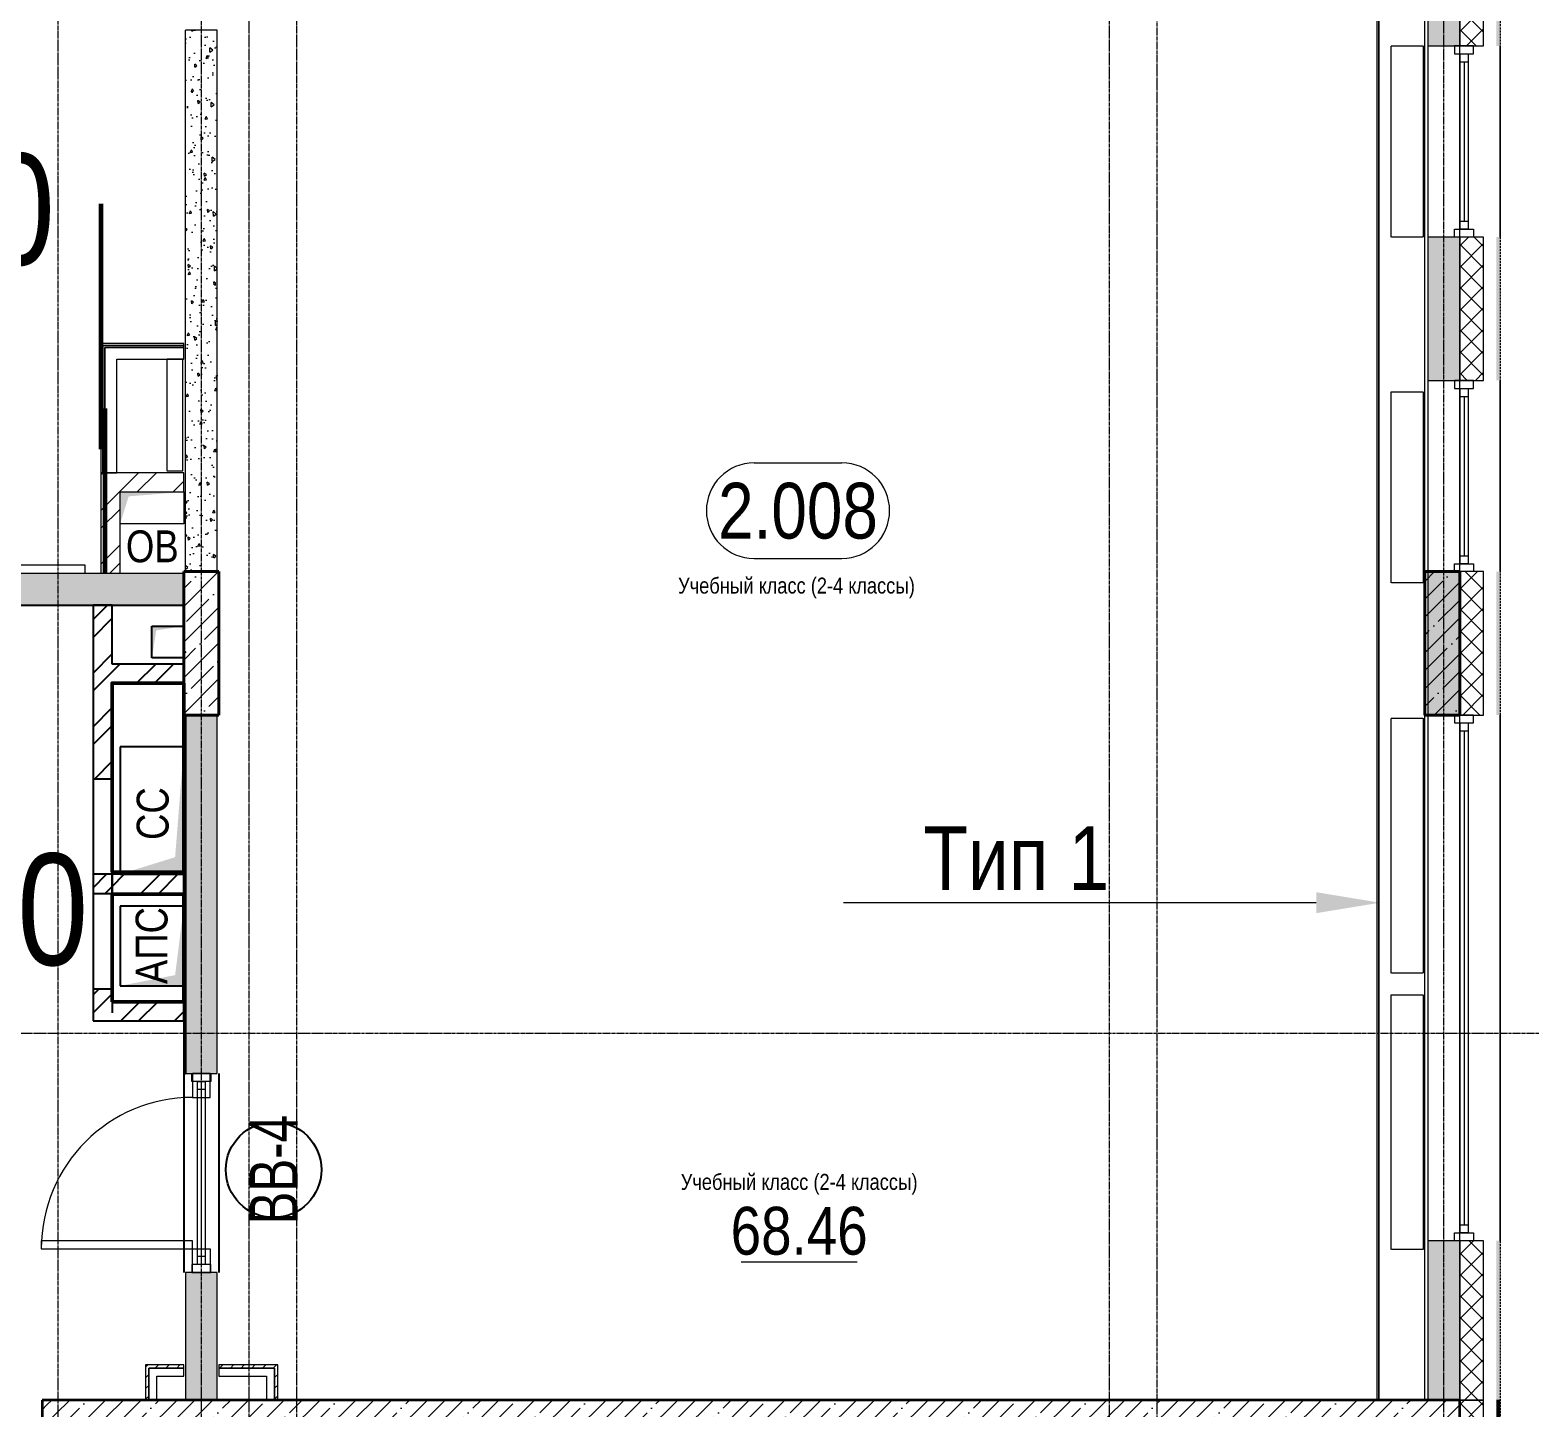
# Model space of a CAD drawing. Header units: millimetres. Extents: x -231292 to 573618, y -153144 to 564035.
# Drawn here: x 20108 to 29525, y 46880 to 55530 of the extents above; entities that cross this region are included whole.
import ezdxf
from ezdxf import colors
from ezdxf.entities.mleader import LeaderData, LeaderLine
from ezdxf.enums import TextEntityAlignment as Align
from ezdxf.math import Vec2, Vec3

# ---------------------------------------------------------------- set-up
doc = ezdxf.new("R2010")
doc.units = ezdxf.units.MM
for name, pattern in [('CENTER2', [28.575, 19.05, -3.175, 3.175, -3.175]), ('DASHED', [19.05, 12.7, -6.35]), ('HIDDEN2', [4.7625, 3.175, -1.5875])]:
    doc.linetypes.add(name, pattern=pattern)
doc.layers.get('0').update_dxf_attribs({"color": 250})
doc.layers.get('Defpoints').update_dxf_attribs({"color": 250})
for name, color, linetype, lineweight in [('11.10.2) люки', 30, 'Continuous', 60), ('11.10.3) Хаммер', 94, 'Continuous', 60), ('A-AREA', 250, 'Continuous', 15), ('A-Wall_Материал_Газоблок_Контур', 250, 'Continuous', 0), ('АР_Area', 250, 'Continuous', 5), ('АР_Витраж', 250, 'Continuous', 13), ('АР_Витраж марка', 250, 'Continuous', 9), ('АР_Двери_витраж', 250, 'Continuous', 9), ('АР_Колонны', 250, 'Continuous', 35), ('АР_Окна', 250, 'Continuous', 5), ('АР_Отверстия', 250, 'Continuous', 9), ('АР_Отопительные приборы', 250, 'HIDDEN2', 0), ('АР_площадь пом', 250, 'Continuous', 5), ('АР_Стены ГКЛ', 250, 'Continuous', 15), ('АР_Стены ЖБ', 250, 'Continuous', 35), ('АР_Стены кирпич', 250, 'Continuous', 20), ('АР_Стены ПЕНОблок', 250, 'Continuous', 20), ('АР_Тонкая', 250, 'Continuous', 5), ('АР_Утеплитель', 250, 'Continuous', 0), ('АР_Штриховка', 250, 'Continuous', 0), ('Зашивка радиаторов тип 1 (фанера и МДФ)', 250, 'Continuous', 0), ('Зашивки ГКЛ на всю высоту', 250, 'Continuous', 0), ('КМ_Фахверки', 250, 'Continuous', 80), ('ОВ_Отопление', 250, 'Continuous', 0), ('Размеры зашивки ГКЛ', 250, 'Continuous', 0), ('РД_Оси_100', 250, 'Continuous', 0), ('РД_проем_инж перемыч_фахверк', 250, 'Continuous', 18)]:
    doc.layers.add(name, color=color, linetype=linetype, lineweight=lineweight)
for name, color, linetype, lineweight, plot in [('АР_Делит', 250, 'Continuous', 0, False), ('РД_Проем', 250, 'Continuous', 0, False), ('РД_проем_инж перемыч_подсчет', 250, 'Continuous', 30, False), ('я', 250, 'Continuous', 50, False)]:
    doc.layers.add(name, color=color, linetype=linetype, lineweight=lineweight, plot=plot)
doc.layers.add('РД_Витраж_вн', color=250, linetype='Continuous')
doc.styles.add('Arial_09', font='ARIALN.TTF', dxfattribs={"width": 0.9})
doc.styles.add('style1', font='ARIALN.TTF')
pattern_1 = [(45, (8883.4, 13229.69), (-112.2532, 112.2532), []), (45, (8995.66, 13229.69), (-112.2532, 112.2532), [198.4375, -39.6875, 0, -39.6875])]
pattern_2 = [(45, (-195364.77, -109483.56), (-168.3798, 168.3798), []), (45, (-195252.52, -109483.56), (-168.3798, 168.3798), [])]

# ---------------------------------------------------------------- blocks, each defined once
blk = doc.blocks.new('СОШ_2200_АР_ОСИ_М100_28.05.24')
at = {"layer": 'АР_Делит', "color": 5, "linetype": 'DASHED'}
blk.add_lwpolyline([(114955, 135155), (114955, -355), (93595.036, -355), (93595.036, 13855), (94145, 13855), (94145, 68320), (66055, 68320), (66055, 13857.73), (83455, 13857.73), (83455, -355), (45245, -355), (45245, 13145), (44695, 13145), (44695, 26755), (45245, 26755), (45245, 68320), (20455, 68320), (20455, 26755), (27955, 26755), (27955, 13145), (-355, 13145), (-355, 100855)], dxfattribs=at)
at = {"layer": 'РД_Оси_100', "linetype": 'CENTER2'}
for p, q in [((20100, -6155), (20100, 139938.679)), ((29555, 36000), (-5954.958, 36000))]:
    blk.add_line(p, q, dxfattribs=at)
for points in [[(11400, 139938.679), (11400, -6155)], [(12000.12, -6155), (12300, -5755), (12300, 139538.679), (12000, 139938.679)], [(12600, -6155), (12600, 139938.679)], [(13200, -6155), (12900, -5755), (12900, 139538.679), (13220.167, 139939.357)], [(17850, 139938.679), (18000, 139538.679), (18000, -6194.092)], [(18300, -6196.31), (18300, 139538.679), (18450, 139938.679)]]:
    blk.add_lwpolyline(points, dxfattribs=at)
blk = doc.blocks.new('otv')
at = {"linetype": 'Continuous'}
blk.add_lwpolyline([(0, -1), (0, 0), (1, 0), (1, -1)], close=True, dxfattribs=at)
blk.add_solid([(0, -1), (0, 0), (0.135, -0.137), (1, 0)], dxfattribs=at)
blk = doc.blocks.new('MOK-МаркаПом_овал_ареал')
for p, q in [((-2.75, 3), (2.75, 3)), ((-2.75, -3), (2.75, -3))]:
    blk.add_line(p, q)
for centre, radius, start, end in [((-2.75, 0), 3, 90, 270), ((2.75, 0), 3, 270, 90), ((-3.75, 0), 3.5, 0, 0.00095)]:
    blk.add_arc(centre, radius, start, end)
at = {"color": 0, "style": 'style1'}
blk.add_attdef('АР-ПОМЕЩЕНИЕ:НОМЕР', text='', height=3.5, dxfattribs=at).set_placement((0, 0), align=Align.MIDDLE)
at = {"layer": 'Defpoints', "color": 2, "style": 'style1'}
blk.add_attdef('АР-ПОМЕЩЕНИЕ:НАИМЕНОВАНИЕ', text='', height=1, dxfattribs=at).set_placement((-0.094, -4.814), align=Align.MIDDLE)
blk = doc.blocks.new('MOK-МаркаПомещения1')
at = {"layer": 'A-AREA', "color": 0}
blk.add_line((-3.651, -1.944), (3.649, -1.944), dxfattribs=at)
at = {"layer": 'A-AREA', "color": 0, "style": 'style1'}
blk.add_attdef('АР-ПОМЕЩЕНИЕ:ПЛОЩАДЬ', text='', height=3, dxfattribs=at).set_placement((0, 0), align=Align.MIDDLE)
at = {"layer": 'Defpoints', "style": 'style1', "flags": 8}
blk.add_attdef('АР-ПОМЕЩЕНИЕ:НАИМЕНОВАНИЕ', text='', height=1, dxfattribs=at).set_placement((0, 2.956), align=Align.MIDDLE)
blk = doc.blocks.new('МаркаВитража1')
at = {"layer": 'Defpoints'}
blk.add_circle((0, 0), 3, dxfattribs=at)
at = {"color": 0, "linetype": 'ByBlock', "lineweight": -2, "style": 'Arial_09', "width": 0.9}
blk.add_attdef('АР-ОКНО:НАИМЕНОВАНИЕ', text='', height=3, dxfattribs=at).set_placement((0, 0), align=Align.MIDDLE)

msp = doc.modelspace()

# ---------------------------------------------------------------- hatches: boundary and pattern name
at = {"layer": 'АР_Стены ГКЛ', "linetype": 'Continuous', "lineweight": 0}
h = msp.add_hatch(dxfattribs=at)
h.set_pattern_fill('ANSI31', color=256, scale=15, style=0)
h.set_pattern_definition([(45, (8883.403, 13229.686), (-33.67596, 33.67596), [])])
h.paths.add_polyline_path([(20833.403, 47149.686), (20853.403, 47129.686), (21073.403, 47129.686), (21073.403, 47149.686)], flags=0)
h = msp.add_hatch(dxfattribs=at)
h.set_pattern_fill('ANSI31', color=256, scale=15, style=0)
h.set_pattern_definition([(45, (8883.403, 13229.686), (-33.67596, 33.67596), [])])
h.paths.add_polyline_path([(20833.403, 46929.686), (20853.403, 46929.686), (20853.403, 47129.686), (20833.403, 47149.686)], flags=0)
h = msp.add_hatch(dxfattribs=at)
h.set_pattern_fill('ANSI31', color=256, scale=15, angle=-360, style=0)
h.set_pattern_definition([(45, (8883.403, 13229.686), (-33.67596, 33.67596), [])])
h.paths.add_polyline_path([(21293.403, 47149.686), (21293.403, 47129.686), (21643.403, 47129.686), (21663.403, 47149.686)], flags=0)
h = msp.add_hatch(dxfattribs=at)
h.set_pattern_fill('ANSI31', color=256, scale=15, angle=-360, style=0)
h.set_pattern_definition([(45, (8883.403, 13229.686), (-33.67596, 33.67596), [])])
h.paths.add_polyline_path([(21663.403, 47149.686), (21643.403, 47129.686), (21643.403, 46929.686), (21663.403, 46929.686)], flags=0)
at = {"layer": 'АР_Штриховка', "linetype": 'Continuous', "lineweight": 0}
h = msp.add_hatch(dxfattribs=at)
h.set_pattern_fill('AR-CONC', color=256, angle=-360, style=0)
h.set_pattern_definition([(50, (8883.4, 13229.69), (182.18467, -15.9391), [19.05, -209.55]), (355, (8883.4, 13229.69), (-35.2434, 191.05685), [15.24, -167.6406]), (100.45144, (8898.58, 13228.36), (146.94125, 175.11775), [16.19, -178.09024]), (46.1842, (8883.4, 13280.49), (271.07904, -42.0423), [28.575, -314.325]), (96.63556, (8906, 13276.98), (237.4041, 247.4261), [24.285, -267.1356]), (351.18415, (8883.4, 13280.5), (237.4041, 247.4261), [22.86, -251.4597]), (21, (8908.8, 13267.79), (151.6144, -102.2652), [19.05, -209.55]), (326, (8908.8, 13267.79), (61.80203, 184.18797), [15.24, -167.64]), (71.45144, (8921.44, 13259.26), (213.4164, 81.92277), [16.19, -178.08994]), (37.5, (8883.4, 13229.686), (3.088603, 84.55504), [0, -165.608, 0, -170.18, 0, -168.275]), (7.5, (8883.4, 13229.69), (66.81966, 100.18057), [0, -97.028, 0, -161.798, 0, -64.135]), (327.5, (8826.76, 13229.686), (135.590595, -5.728744), [0, -63.5, 0, -198.12, 0, -262.89]), (317.5, (8801.36, 13229.69), (148.12918, 25.4265), [0, -82.55, 0, -131.572, 0, -186.69])])
h.paths.add_polyline_path([(29083.403, 81804.69), (28883.403, 82004.69), (28883.403, 80329.686), (29083.403, 80329.686)], flags=0)
h.paths.add_polyline_path([(29083.403, 79129.686), (28883.403, 79129.686), (28883.403, 78229.686), (29083.403, 78229.686)], flags=0)
h.paths.add_polyline_path([(29083.403, 74929.686), (28883.403, 74929.686), (28883.403, 64729.686), (29083.403, 64729.686)], flags=0)
h.paths.add_polyline_path([(29083.403, 63529.686), (28883.403, 63529.686), (28883.403, 62629.686), (29083.403, 62629.686)], flags=0)
h.paths.add_polyline_path([(29083.403, 61429.686), (28883.403, 61429.686), (28883.403, 60529.686), (29083.403, 60529.686)], flags=0)
h.paths.add_polyline_path([(29083.403, 57229.686), (28883.403, 57229.686), (28883.403, 55429.686), (29083.403, 55429.686)], flags=0)
h.paths.add_polyline_path([(29083.403, 54229.686), (28883.403, 54229.686), (28883.403, 53329.686), (29083.403, 53329.686)], flags=0)
h.paths.add_polyline_path([(29083.403, 52129.686), (28883.403, 52129.686), (28883.403, 51229.686), (29083.403, 51229.686)], flags=0)
h.paths.add_polyline_path([(29083.403, 47929.686), (28883.403, 47929.686), (28883.403, 46929.686), (29083.403, 46929.686)], flags=0)
h = msp.add_hatch(dxfattribs=at)
h.set_pattern_fill('ANSI37', color=256, scale=30, angle=-360, style=0)
h.set_pattern_definition([(45, (8883.4, 13229.69), (-67.35192, 67.35192), []), (135, (8883.4, 13229.69), (-67.35192, -67.35192), [])])
h.paths.add_polyline_path([(29233.403, 81654.69), (29083.403, 81804.69), (29083.403, 80329.686), (29233.403, 80329.686)], flags=0)
h.paths.add_polyline_path([(29233.403, 79129.686), (29083.403, 79129.686), (29083.403, 78229.686), (29233.403, 78229.686)], flags=0)
h.paths.add_polyline_path([(29233.403, 74929.686), (29083.403, 74929.686), (29083.403, 64729.686), (29233.403, 64729.686)], flags=0)
h.paths.add_polyline_path([(29233.403, 63529.686), (29083.403, 63529.686), (29083.403, 62629.686), (29233.403, 62629.686)], flags=0)
h.paths.add_polyline_path([(29233.403, 61429.686), (29083.403, 61429.686), (29083.403, 60529.686), (29233.403, 60529.686)], flags=0)
h.paths.add_polyline_path([(29233.403, 57229.686), (29083.403, 57229.686), (29083.403, 55429.686), (29233.403, 55429.686)], flags=0)
h.paths.add_polyline_path([(29233.403, 54229.686), (29083.403, 54229.686), (29083.403, 53329.686), (29233.403, 53329.686)], flags=0)
h.paths.add_polyline_path([(29233.403, 52129.686), (29083.403, 52129.686), (29083.403, 51229.686), (29233.403, 51229.686)], flags=0)
h.paths.add_polyline_path([(29233.403, 47929.686), (29083.403, 47929.686), (29083.403, 46929.686), (29233.403, 46929.686)], flags=0)
h = msp.add_hatch(dxfattribs=at)
h.set_pattern_fill('_U', color=256, angle=-360, style=0, pattern_type=0)
h.set_pattern_definition([(360, (8883.4027, 13229.6861), (2e-16, 1), [])])
h.paths.add_polyline_path([(29338.403, 81549.69), (29313.403, 81574.69), (29313.403, 80329.686), (29338.403, 80329.686)], flags=0)
h.paths.add_polyline_path([(29338.403, 79129.686), (29313.403, 79129.686), (29313.403, 78229.686), (29338.403, 78229.686)], flags=0)
h.paths.add_polyline_path([(29338.403, 74929.686), (29313.403, 74929.686), (29313.403, 64729.686), (29338.403, 64729.686)], flags=0)
h.paths.add_polyline_path([(29338.403, 63529.686), (29313.403, 63529.686), (29313.403, 62629.686), (29338.403, 62629.686)], flags=0)
h.paths.add_polyline_path([(29338.403, 61429.686), (29313.403, 61429.686), (29313.403, 60529.686), (29338.403, 60529.686)], flags=0)
h.paths.add_polyline_path([(29338.403, 57229.686), (29313.403, 57229.686), (29313.403, 55429.686), (29338.403, 55429.686)], flags=0)
h.paths.add_polyline_path([(29338.403, 54229.686), (29313.403, 54229.686), (29313.403, 53329.686), (29338.403, 53329.686)], flags=0)
h.paths.add_polyline_path([(29338.403, 52129.686), (29313.403, 52129.686), (29313.403, 51229.686), (29338.403, 51229.686)], flags=0)
h.paths.add_polyline_path([(29338.403, 47929.686), (29313.403, 47929.686), (29313.403, 46929.686), (29338.403, 46929.686)], flags=0)
h = msp.add_hatch(dxfattribs=at)
h.set_pattern_fill('AR-CONC', color=256, angle=-315, style=0)
h.set_pattern_definition([(95, (8883.4, 13229.69), (140.09465, 117.5534), [19.05, -209.55]), (40, (8883.4, 13229.69), (-160.01845, 110.1767), [15.24, -167.6406]), (145.45144, (8895.08, 13239.48), (-19.9238, 227.7301), [16.19, -178.09024]), (91.1842, (8847.48, 13265.6), (221.4102, 161.9534), [28.575, -314.325]), (141.63556, (8865.93, 13279.1), (-7.0866, 342.8268), [24.285, -267.1356]), (36.18415, (8847.48, 13265.6), (-7.0866, 342.8268), [22.86, -251.4597]), (66, (8874.42, 13274.59), (179.52, 34.89515), [19.05, -209.55]), (11, (8874.42, 13274.59), (-86.5399, 173.9412), [15.24, -167.64]), (116.45145, (8889.38, 13277.5), (92.98005, 208.83634), [16.19, -178.0899]), (82.5, (8883.4, 13229.686), (-57.60547, 61.97341), [0, -165.608, 0, -170.18, 0, -168.275]), (52.5, (8883.4, 13229.69), (-23.58973, 118.087), [0, -97.028, 0, -161.798, 0, -64.135]), (12.5, (8843.35, 13189.634), (99.92786, 91.8262), [0, -63.5, 0, -198.12, 0, -262.89]), (2.5, (8825.39, 13171.67), (86.7639, 122.7224), [0, -82.55, 0, -131.572, 0, -186.69])])
h.paths.add_polyline_path([(21283.403, 55529.686), (21083.403, 55529.686), (21083.403, 52629.686), (21283.403, 52629.686)], flags=0)
h.paths.add_polyline_path([(21283.403, 52629.686), (21083.403, 52629.686), (21083.403, 52129.686), (21283.403, 52129.686)], flags=0)
h = msp.add_hatch(dxfattribs=at)
h.set_pattern_fill('ANSI32', color=256, scale=25, style=0)
h.set_pattern_definition([(45, (8883.4, 13229.69), (-168.3798, 168.3798), []), (45, (8995.66, 13229.69), (-168.3798, 168.3798), [])])
h.paths.add_polyline_path([(20673.403, 52629.686), (20553.403, 52749.686), (20553.403, 52119.686), (20673.403, 52119.686)], flags=0)
h = msp.add_hatch(dxfattribs=at)
h.set_pattern_fill('ANSI32', color=256, scale=25, style=0)
h.set_pattern_definition([(45, (8883.4, 13229.69), (-168.3798, 168.3798), []), (45, (8995.66, 13229.69), (-168.3798, 168.3798), [])])
h.paths.add_polyline_path([(20553.403, 52749.686), (20673.403, 52629.686), (21073.403, 52629.686), (21073.403, 52749.686)], flags=0)
h = msp.add_hatch(dxfattribs=at)
h.set_pattern_fill('AR-CONC', color=256, angle=45, style=0)
h.set_pattern_definition([(95, (8883.4, 13229.69), (140.09465, 117.5534), [19.05, -209.55]), (40, (8883.4, 13229.69), (-160.01845, 110.1767), [15.24, -167.6406]), (145.45144, (8895.08, 13239.48), (-19.9238, 227.7301), [16.19, -178.09024]), (91.1842, (8847.48, 13265.6), (221.4102, 161.9534), [28.575, -314.325]), (141.63556, (8865.93, 13279.1), (-7.0866, 342.8268), [24.285, -267.1356]), (36.18415, (8847.48, 13265.6), (-7.0866, 342.8268), [22.86, -251.4597]), (66, (8874.42, 13274.59), (179.52, 34.89515), [19.05, -209.55]), (11, (8874.42, 13274.59), (-86.5399, 173.9412), [15.24, -167.64]), (116.45145, (8889.38, 13277.5), (92.98005, 208.83634), [16.19, -178.0899]), (82.5, (8883.4, 13229.686), (-57.60547, 61.97341), [0, -165.608, 0, -170.18, 0, -168.275]), (52.5, (8883.4, 13229.69), (-23.58973, 118.087), [0, -97.028, 0, -161.798, 0, -64.135]), (12.5, (8843.35, 13189.634), (99.92786, 91.8262), [0, -63.5, 0, -198.12, 0, -262.89]), (2.5, (8825.39, 13171.67), (86.7639, 122.7224), [0, -82.55, 0, -131.572, 0, -186.69])])
h.paths.add_polyline_path([(21073.403, 51919.686), (21073.403, 52119.686), (20673.403, 52119.686), (20673.403, 51919.686)], flags=0)
h.paths.add_polyline_path([(20673.403, 51919.686), (20673.403, 52119.686), (19853.403, 52119.686), (19853.403, 51919.686)], flags=0)
h.paths.add_polyline_path([(17853.403, 51919.686), (17853.403, 52119.686), (17193.403, 52119.686), (17193.403, 51919.686)], flags=0)
h.paths.add_polyline_path([(17193.403, 51919.686), (17193.403, 52119.686), (16783.403, 52119.686), (16733.403, 52053.019), (16783.403, 51919.686)], flags=0)
at = {"layer": 'АР_Штриховка', "linetype": 'Continuous', "lineweight": 5}
h = msp.add_hatch(dxfattribs=at)
h.set_pattern_fill('ANSI35', color=256, scale=25, style=0)
h.set_pattern_definition(pattern_1)
h.paths.add_polyline_path([(21073.403, 51229.686), (21293.403, 51229.686), (21293.403, 52129.686), (21073.403, 52129.686)], flags=0)
h = msp.add_hatch(dxfattribs=at)
h.set_pattern_fill('ANSI35', color=256, scale=25, style=0)
h.set_pattern_definition(pattern_1)
h.paths.add_polyline_path([(28863.403, 51229.686), (29083.403, 51229.686), (29083.403, 52129.686), (28863.403, 52129.686)], flags=0)
at = {"layer": 'АР_Штриховка', "linetype": 'Continuous', "lineweight": 25, "true_color": 0x000000}
h = msp.add_hatch(dxfattribs=at)
h.set_pattern_fill('ANSI32', color=18, scale=25, style=0)
h.set_pattern_definition([(45, (-195364.77, -109483.56), (-168.3798, 168.3798), []), (45, (-195252.52, -109483.56), (-168.3798, 168.3798), [])])
h.paths.add_polyline_path([(20503.4, 49309.686), (20623.401, 49429.686), (20623.401, 49509.686), (20503.401, 49509.686)], flags=0)
h.paths.add_polyline_path([(20503.402, 50109.686), (20623.402, 50109.686), (20623.403, 50229.686), (20503.403, 50229.686)], flags=0)
h.paths.add_polyline_path([(20503.404, 50829.687), (20623.404, 50829.686), (20623.406, 51429.687), (20593.406, 51469.687), (20503.406, 51429.688)], flags=0)
h.paths.add_polyline_path([(20503.406, 51429.688), (20593.406, 51469.687), (20623.406, 51549.687), (20623.407, 51920.054), (20503.407, 51920.055)], flags=0)
h = msp.add_hatch(dxfattribs=at)
h.set_pattern_fill('ANSI32', color=18, scale=25, style=0)
h.set_pattern_definition([(45, (-195364.77, -109483.56), (-168.3798, 168.3798), []), (45, (-195252.52, -109483.56), (-168.3798, 168.3798), [])])
h.paths.add_polyline_path([(20623.406, 51549.687), (20593.406, 51469.687), (20623.406, 51429.687), (21073.403, 51429.687), (21073.403, 51549.687)], flags=0)
at = {"layer": 'АР_Штриховка', "linetype": 'Continuous', "lineweight": 0}
h = msp.add_hatch(dxfattribs=at)
h.set_pattern_fill('AR-CONC', color=256, angle=-315, style=0)
h.set_pattern_definition([(95, (8883.4, 13229.69), (140.09465, 117.5534), [19.05, -209.55]), (40, (8883.4, 13229.69), (-160.01845, 110.1767), [15.24, -167.6406]), (145.45144, (8895.08, 13239.48), (-19.9238, 227.7301), [16.19, -178.09024]), (91.1842, (8847.48, 13265.6), (221.4102, 161.9534), [28.575, -314.325]), (141.63556, (8865.93, 13279.1), (-7.0866, 342.8268), [24.285, -267.1356]), (36.18415, (8847.48, 13265.6), (-7.0866, 342.8268), [22.86, -251.4597]), (66, (8874.42, 13274.59), (179.52, 34.89515), [19.05, -209.55]), (11, (8874.42, 13274.59), (-86.5399, 173.9412), [15.24, -167.64]), (116.45145, (8889.38, 13277.5), (92.98005, 208.83634), [16.19, -178.0899]), (82.5, (8883.4, 13229.686), (-57.60547, 61.97341), [0, -165.608, 0, -170.18, 0, -168.275]), (52.5, (8883.4, 13229.69), (-23.58973, 118.087), [0, -97.028, 0, -161.798, 0, -64.135]), (12.5, (8843.35, 13189.634), (99.92786, 91.8262), [0, -63.5, 0, -198.12, 0, -262.89]), (2.5, (8825.39, 13171.67), (86.7639, 122.7224), [0, -82.55, 0, -131.572, 0, -186.69])])
h.paths.add_polyline_path([(21283.403, 51229.686), (21083.403, 51229.686), (21083.403, 48979.686), (21283.403, 48979.686)], flags=0)
h.paths.add_polyline_path([(21283.403, 47729.686), (21083.403, 47729.686), (21083.403, 46929.686), (21283.403, 46929.686)], flags=0)
at = {"layer": 'АР_Штриховка', "linetype": 'Continuous', "lineweight": 25, "true_color": 0x000000}
h = msp.add_hatch(dxfattribs=at)
h.set_pattern_fill('ANSI32', color=18, scale=25, style=0)
h.set_pattern_definition(pattern_2)
h.paths.add_polyline_path([(21073.403, 50109.686), (21073.403, 50229.686), (20623.403, 50229.686), (20623.403, 50109.686)], flags=0)
h = msp.add_hatch(dxfattribs=at)
h.set_pattern_fill('ANSI32', color=18, scale=25, style=0)
h.set_pattern_definition(pattern_2)
h.paths.add_polyline_path([(21073.403, 49309.686), (21073.403, 49429.686), (20623.401, 49429.686), (20503.4, 49309.686)], flags=0)
at = {"layer": 'АР_Штриховка', "linetype": 'Continuous', "lineweight": 5}
h = msp.add_hatch(dxfattribs=at)
h.set_pattern_fill('ANSI35', color=256, scale=25, style=0)
h.set_pattern_definition([(45, (8883.4, 13229.69), (-112.2532, 112.2532), []), (45, (8995.66, 13229.69), (-112.2532, 112.2532), [198.4375, -39.6875, 0, -39.6875])])
h.paths.add_polyline_path([(20183.403, 42529.686), (20383.403, 42729.686), (20383.403, 43029.686), (20183.403, 43029.686)], flags=0)
h.paths.add_polyline_path([(20183.403, 44829.686), (20383.403, 44829.686), (20383.403, 46729.686), (20183.403, 46929.686)], flags=0)
h = msp.add_hatch(dxfattribs=at)
h.set_pattern_fill('ANSI35', color=256, scale=25, angle=-360, style=0)
h.set_pattern_definition([(45, (8883.4, 13229.69), (-112.2532, 112.2532), []), (45, (8995.66, 13229.69), (-112.2532, 112.2532), [198.4375, -39.6875, 0, -39.6875])])
h.paths.add_polyline_path([(20183.403, 46929.686), (20383.403, 46729.686), (28883.403, 46729.686), (29083.403, 46929.686)], flags=0)
h = msp.add_hatch(dxfattribs=at)
h.set_pattern_fill('ANSI35', color=256, scale=25, style=0)
h.set_pattern_definition([(45, (8883.4, 13229.69), (-112.2532, 112.2532), []), (45, (8995.66, 13229.69), (-112.2532, 112.2532), [198.4375, -39.6875, 0, -39.6875])])
h.paths.add_polyline_path([(28883.403, 42729.686), (28933.403, 42596.353), (29083.403, 42529.686), (29083.403, 42829.686), (28883.403, 42829.686)], flags=0)
h.paths.add_polyline_path([(28883.403, 46629.686), (29083.403, 46629.686), (29083.403, 46929.686), (28883.403, 46729.686)], flags=0)
h.paths.add_polyline_path([(28883.403, 38629.686), (29083.403, 38629.686), (29083.403, 39529.686), (28933.403, 39596.353), (28883.403, 39529.686)], flags=0)
h.paths.add_polyline_path([(28883.403, 39729.686), (28933.403, 39596.353), (29083.403, 39529.686), (29083.403, 42529.686), (28933.403, 42596.353), (28883.403, 42529.686)], flags=0)
at = {"layer": 'АР_Штриховка', "linetype": 'Continuous', "lineweight": 0}
h = msp.add_hatch(dxfattribs=at)
h.set_pattern_fill('ANSI37', color=256, scale=30, angle=-360, style=0)
h.set_pattern_definition([(45, (8883.4, 13229.69), (-67.35192, 67.35192), []), (135, (8883.4, 13229.69), (-67.35192, -67.35192), [])])
h.paths.add_polyline_path([(29233.403, 46929.686), (29083.403, 46929.686), (29083.403, 46629.686), (29233.403, 46629.686)], flags=0)
h.paths.add_polyline_path([(29233.403, 42829.686), (29083.403, 42829.686), (29083.403, 39729.686), (29233.403, 39879.686)], flags=0)
h = msp.add_hatch(dxfattribs=at)
h.set_pattern_fill('_U', color=256, angle=-360, style=0, pattern_type=0)
h.set_pattern_definition([(7e-12, (8883.4027, 13229.6861), (-4e-17, 1), [])])
h.paths.add_polyline_path([(29338.403, 46929.686), (29313.403, 46929.686), (29313.403, 46629.686), (29338.403, 46629.686)], flags=0)
h.paths.add_polyline_path([(29338.403, 42829.686), (29313.403, 42829.686), (29313.403, 39959.686), (29338.403, 39984.686)], flags=0)

# ---------------------------------------------------------------- linework, layer by layer
at = {"color": 18, "linetype": 'Continuous', "lineweight": 25, "true_color": 0x000000}
for p, q in [((20873.403, 51587.98), (20873.403, 51787.98)), ((20873.403, 51787.98), (21073.403, 51787.98)), ((20873.403, 51587.98), (20873.403, 51787.98)), ((20873.403, 51787.98), (21073.403, 51787.98)), ((21073.403, 51787.98), (21073.403, 51587.98)), ((21073.403, 51787.98), (21073.403, 51587.98)), ((21073.403, 51587.98), (20873.403, 51587.98)), ((21073.403, 51587.98), (20873.403, 51587.98)), ((21073.403, 51029.686), (20673.403, 51029.686)), ((20673.403, 51029.686), (20673.403, 50229.686)), ((21073.403, 51029.686), (20673.403, 51029.686)), ((20673.403, 51029.686), (20673.403, 50229.686)), ((21073.403, 50229.686), (21073.403, 51029.686)), ((21073.403, 50229.686), (21073.403, 51029.686)), ((20673.403, 50229.686), (21073.403, 50229.686)), ((20673.403, 50229.686), (21073.403, 50229.686)), ((21073.403, 50029.686), (20673.403, 50029.686)), ((20673.403, 50029.686), (20673.403, 49529.686)), ((21073.403, 50029.686), (20673.403, 50029.686)), ((20673.403, 50029.686), (20673.403, 49529.686)), ((21073.403, 49529.686), (21073.403, 50029.686)), ((21073.403, 49529.686), (21073.403, 50029.686)), ((20673.403, 49529.686), (21073.403, 49529.686)), ((20673.403, 49529.686), (21073.403, 49529.686))]:
    msp.add_line(p, q, dxfattribs=at)
for points in [[(20873.403, 51587.98), (20873.403, 51787.98), (20900.332, 51760.664), (21073.403, 51787.98)], [(20873.403, 51587.98), (20873.403, 51787.98), (20900.332, 51760.664), (21073.403, 51787.98)], [(20673.403, 50229.686), (21073.403, 50229.686), (21018.772, 50337.405), (21073.403, 51029.686)], [(20673.403, 50229.686), (21073.403, 50229.686), (21018.772, 50337.405), (21073.403, 51029.686)], [(20673.403, 49529.686), (21073.403, 49529.686), (21018.772, 49597.01), (21073.403, 50029.686)], [(20673.403, 49529.686), (21073.403, 49529.686), (21018.772, 49597.01), (21073.403, 50029.686)]]:
    msp.add_solid(points, dxfattribs=at)
at = {"layer": '11.10.2) люки'}
msp.add_lwpolyline([(20553.403, 54437.577), (20553.403, 52897.875)], dxfattribs=at)
at = {"layer": '11.10.3) Хаммер'}
msp.add_lwpolyline([(20578.048, 53154.688), (20578.048, 52119.686)], dxfattribs=at)
at = {"layer": 'A-Wall_Материал_Газоблок_Контур', "linetype": 'Continuous', "lineweight": 0}
for p, q in [((28883.403, 55429.686), (28883.403, 54229.686)), ((29338.403, 54229.686), (29338.403, 55429.686)), ((28883.403, 53329.686), (28883.403, 52129.686)), ((29338.403, 52129.686), (29338.403, 53329.686)), ((28883.403, 51229.686), (28883.403, 47929.686)), ((29338.403, 47929.686), (29338.403, 51229.686))]:
    msp.add_line(p, q, dxfattribs=at)
at = {"layer": 'АР_Витраж', "linetype": 'Continuous', "lineweight": 5}
for p, q in [((21073.403, 47729.686), (21073.403, 48979.686)), ((21293.403, 47729.686), (21293.403, 48979.686))]:
    msp.add_line(p, q, dxfattribs=at)
at = {"layer": 'АР_Витраж', "linetype": 'Continuous', "lineweight": 13}
for p, q in [((21208.403, 48879.686), (21158.403, 48879.686)), ((21183.403, 47829.686), (21183.403, 48879.686)), ((21208.403, 47829.686), (21158.403, 47829.686))]:
    msp.add_line(p, q, dxfattribs=at)
for points in [[(21123.403, 48929.686), (21123.403, 48979.686), (21243.403, 48979.686), (21243.403, 48929.686)], [(21208.403, 47779.686), (21158.403, 47779.686), (21158.403, 48929.686), (21208.403, 48929.686)], [(21123.403, 47779.686), (21123.403, 47729.686), (21243.403, 47729.686), (21243.403, 47779.686)]]:
    msp.add_lwpolyline(points, close=True, dxfattribs=at)
at = {"layer": 'АР_Двери_витраж'}
msp.add_lwpolyline([(20453.403, 52119.686), (20453.403, 52169.686), (19703.403, 52169.686), (19703.403, 52119.686)], close=True, dxfattribs=at)
at = {"layer": 'АР_Двери_витраж', "linetype": 'Continuous', "lineweight": 9}
for points in [[(21238.403, 48829.686), (21238.403, 48979.686), (21128.403, 48979.686), (21128.403, 48829.686)], [(21128.403, 47879.686), (21128.403, 47929.686), (20178.403, 47929.686), (20178.403, 47879.686)], [(21238.403, 47879.686), (21238.403, 47729.686), (21128.403, 47729.686), (21128.403, 47879.686)]]:
    msp.add_lwpolyline(points, close=True, dxfattribs=at)
msp.add_arc((21128.403, 47879.686), 950, 90, 180, dxfattribs=at)
at = {"layer": 'АР_Колонны', "linetype": 'HIDDEN2', "lineweight": 25}
for p, q in [((21073.403, 52129.686), (21293.403, 52129.686)), ((21073.403, 51229.686), (21073.403, 52129.686)), ((21293.403, 52129.686), (21293.403, 51229.686)), ((28863.403, 52129.686), (29083.403, 52129.686)), ((28863.403, 51229.686), (28863.403, 52129.686)), ((29083.403, 52129.686), (29083.403, 51229.686)), ((21293.403, 51229.686), (21073.403, 51229.686)), ((29083.403, 51229.686), (28863.403, 51229.686))]:
    msp.add_line(p, q, dxfattribs=at)
at = {"layer": 'АР_Колонны', "linetype": 'Continuous', "lineweight": 35}
for p, q in [((21073.403, 52129.686), (21293.403, 52129.686)), ((21073.403, 51229.686), (21073.403, 52129.686)), ((21293.403, 51229.686), (21293.403, 52129.686)), ((28863.403, 52129.686), (29083.403, 52129.686)), ((28863.403, 51229.686), (28863.403, 52129.686)), ((29083.403, 51229.686), (29083.403, 52129.686)), ((21073.403, 51229.686), (21293.403, 51229.686)), ((28863.403, 51229.686), (29083.403, 51229.686))]:
    msp.add_line(p, q, dxfattribs=at)
at = {"layer": 'АР_Окна', "linetype": 'Continuous', "lineweight": 5}
for p, q in [((28883.403, 55429.686), (28883.403, 54229.686)), ((29338.403, 55429.686), (29338.403, 54229.686)), ((29085.903, 55329.686), (29135.903, 55329.686)), ((29110.903, 55329.686), (29110.903, 54329.686)), ((29085.903, 54329.686), (29135.903, 54329.686)), ((28883.403, 53329.686), (28883.403, 52129.686)), ((29338.403, 53329.686), (29338.403, 52129.686)), ((29085.903, 53229.686), (29135.903, 53229.686)), ((29110.903, 53229.686), (29110.903, 52229.686)), ((29085.903, 52229.686), (29135.903, 52229.686)), ((28883.403, 51229.686), (28883.403, 47929.686)), ((29338.403, 51229.686), (29338.403, 47929.686)), ((29085.903, 51129.686), (29135.903, 51129.686)), ((29110.903, 51129.686), (29110.903, 48029.686)), ((29085.903, 48029.686), (29135.903, 48029.686))]:
    msp.add_line(p, q, dxfattribs=at)
for points in [[(29170.903, 55379.686), (29170.903, 55429.686), (29050.903, 55429.686), (29050.903, 55379.686)], [(29085.903, 55379.686), (29135.903, 55379.686), (29135.903, 54279.686), (29085.903, 54279.686)], [(29170.903, 54279.686), (29170.903, 54229.686), (29050.903, 54229.686), (29050.903, 54279.686)], [(29170.903, 53279.686), (29170.903, 53329.686), (29050.903, 53329.686), (29050.903, 53279.686)], [(29085.903, 53279.686), (29135.903, 53279.686), (29135.903, 52179.686), (29085.903, 52179.686)], [(29170.903, 52179.686), (29170.903, 52129.686), (29050.903, 52129.686), (29050.903, 52179.686)], [(29170.903, 51179.686), (29170.903, 51229.686), (29050.903, 51229.686), (29050.903, 51179.686)], [(29085.903, 51179.686), (29135.903, 51179.686), (29135.903, 47979.686), (29085.903, 47979.686)], [(29170.903, 47979.686), (29170.903, 47929.686), (29050.903, 47929.686), (29050.903, 47979.686)]]:
    msp.add_lwpolyline(points, close=True, dxfattribs=at)
at = {"layer": 'АР_Отопительные приборы'}
for points in [[(28653.403, 55429.312), (28853.403, 55429.312), (28853.403, 54229.312), (28653.403, 54229.312)], [(21067.739, 53462.648), (20967.739, 53462.648), (20967.739, 52762.648), (21067.739, 52762.648)], [(28653.403, 53258.975), (28853.403, 53258.975), (28853.403, 52058.975), (28653.403, 52058.975)], [(28653.403, 51208.962), (28853.403, 51208.962), (28853.403, 49608.962), (28653.403, 49608.962)], [(28653.403, 49473.71), (28853.403, 49473.71), (28853.403, 47873.71), (28653.403, 47873.71)]]:
    msp.add_lwpolyline(points, close=True, dxfattribs=at)
at = {"layer": 'АР_Стены ГКЛ', "linetype": 'Continuous', "lineweight": 5}
for p, q in [((21073.403, 47149.686), (20833.403, 47149.686)), ((20833.403, 47149.686), (20833.403, 46929.686)), ((21073.403, 47129.686), (20853.403, 47129.686)), ((20853.403, 47129.686), (21073.403, 47129.686)), ((20853.403, 47129.686), (20853.403, 46929.686)), ((20853.403, 46929.686), (20853.403, 47129.686)), ((21073.403, 47129.686), (21073.403, 47149.686)), ((21073.403, 47079.686), (21073.403, 47129.686)), ((21293.403, 47149.686), (21293.403, 47129.686)), ((21663.403, 47149.686), (21293.403, 47149.686)), ((21293.403, 47129.686), (21293.403, 47079.686)), ((21643.403, 47129.686), (21293.403, 47129.686)), ((21293.403, 47129.686), (21643.403, 47129.686)), ((21643.403, 46929.686), (21643.403, 47129.686)), ((21643.403, 47129.686), (21643.403, 46929.686)), ((21663.403, 46929.686), (21663.403, 47149.686)), ((20903.403, 47079.686), (21073.403, 47079.686)), ((20903.403, 46929.686), (20903.403, 47079.686)), ((21293.403, 47079.686), (21593.403, 47079.686)), ((21593.403, 47079.686), (21593.403, 46929.686)), ((20833.403, 46929.686), (20853.403, 46929.686)), ((20853.403, 46929.686), (20903.403, 46929.686)), ((21593.403, 46929.686), (21643.403, 46929.686)), ((21643.403, 46929.686), (21663.403, 46929.686))]:
    msp.add_line(p, q, dxfattribs=at)
at = {"layer": 'АР_Стены ЖБ', "linetype": 'Continuous', "lineweight": 40}
for p, q in [((21293.403, 52129.686), (21073.403, 52129.686)), ((21073.403, 52129.686), (21073.403, 51229.686)), ((21293.403, 51229.686), (21293.403, 52129.686)), ((29083.403, 52129.686), (28863.403, 52129.686)), ((28863.403, 52129.686), (28863.403, 51229.686)), ((29083.403, 51229.686), (29083.403, 52129.686)), ((21073.403, 51229.686), (21293.403, 51229.686)), ((28863.403, 51229.686), (29083.403, 51229.686))]:
    msp.add_line(p, q, dxfattribs=at)
at = {"layer": 'АР_Стены ЖБ', "linetype": 'Continuous', "lineweight": 35}
for p, q in [((20183.403, 46929.686), (20183.403, 44829.686)), ((29083.403, 46929.686), (20183.403, 46929.686)), ((29083.403, 46629.686), (29083.403, 46929.686))]:
    msp.add_line(p, q, dxfattribs=at)
at = {"layer": 'АР_Стены кирпич', "linetype": 'Continuous', "lineweight": 20}
for p, q in [((20553.403, 52749.686), (20553.403, 52119.686)), ((21073.403, 52749.686), (20553.403, 52749.686)), ((21073.403, 52629.686), (21073.403, 52749.686)), ((20673.403, 52119.686), (20673.403, 52629.686)), ((20673.403, 52629.686), (21073.403, 52629.686)), ((20553.403, 52119.686), (20673.403, 52119.686))]:
    msp.add_line(p, q, dxfattribs=at)
at = {"layer": 'АР_Стены кирпич', "color": 18, "linetype": 'Continuous', "lineweight": 25, "true_color": 0x000000}
for p, q in [((20503.407, 51920.055), (20503.406, 51429.688)), ((20623.407, 51920.054), (20503.407, 51920.055)), ((20623.406, 51549.687), (20623.407, 51920.054)), ((21073.403, 51549.687), (20623.406, 51549.687)), ((21073.403, 51429.687), (21073.403, 51549.687)), ((20503.406, 51429.688), (20503.404, 50829.687)), ((20623.404, 50829.686), (20623.406, 51429.687)), ((20623.406, 51429.687), (21073.403, 51429.687)), ((20503.404, 50829.687), (20503.403, 50229.687)), ((20503.404, 50829.687), (20623.404, 50829.686)), ((20623.403, 50229.686), (20623.404, 50829.686)), ((20503.403, 50229.686), (20503.402, 50109.686)), ((20623.403, 50229.686), (20503.403, 50229.686)), ((20623.402, 50109.686), (20623.403, 50229.686)), ((21073.403, 50229.686), (20623.403, 50229.686)), ((20623.403, 50229.686), (20623.403, 50109.686)), ((21073.403, 50109.686), (21073.403, 50229.686)), ((20503.402, 50109.686), (20503.401, 49509.686)), ((20503.402, 50109.686), (20623.402, 50109.686)), ((20623.401, 49509.686), (20623.402, 50109.686)), ((20623.403, 50109.686), (21073.403, 50109.686)), ((20503.401, 49509.686), (20503.4, 49309.686)), ((20623.401, 49509.686), (20503.401, 49509.686)), ((20623.401, 49429.686), (20623.401, 49509.686)), ((21073.403, 49429.686), (20623.401, 49429.686)), ((21073.403, 49309.686), (21073.403, 49429.686)), ((20503.4, 49309.686), (21073.403, 49309.686))]:
    msp.add_line(p, q, dxfattribs=at)
at = {"layer": 'АР_Стены кирпич', "color": 18, "lineweight": 25, "true_color": 0x000000}
msp.add_line((20623.403, 50229.686), (20503.403, 50229.687), dxfattribs=at)
at = {"layer": 'АР_Стены ПЕНОблок', "linetype": 'Continuous', "lineweight": 20}
for p, q in [((28883.403, 57229.686), (28883.403, 55429.686)), ((29083.403, 55429.686), (29083.403, 57229.686)), ((21083.403, 52129.686), (21083.403, 55529.686)), ((21283.403, 55529.686), (21083.403, 55529.686)), ((21283.403, 52129.686), (21283.403, 55529.686)), ((28883.403, 55429.686), (29083.403, 55429.686)), ((29083.403, 54229.686), (28883.403, 54229.686)), ((28883.403, 54229.686), (28883.403, 53329.686)), ((29083.403, 53329.686), (29083.403, 54229.686)), ((28883.403, 53329.686), (29083.403, 53329.686)), ((19853.403, 52119.686), (21073.403, 52119.686)), ((21073.403, 51919.686), (21073.403, 52119.686)), ((21083.403, 52129.686), (21283.403, 52129.686)), ((29083.403, 52129.686), (28883.403, 52129.686)), ((28883.403, 52129.686), (28883.403, 51229.686)), ((29083.403, 51229.686), (29083.403, 52129.686)), ((21283.403, 51229.686), (21083.403, 51229.686)), ((21083.403, 51229.686), (21083.403, 48979.686)), ((21283.403, 48979.686), (21283.403, 51229.686)), ((28883.403, 51229.686), (29083.403, 51229.686)), ((21083.403, 48979.686), (21283.403, 48979.686)), ((29083.403, 47929.686), (28883.403, 47929.686)), ((28883.403, 47929.686), (28883.403, 46929.686)), ((29083.403, 46929.686), (29083.403, 47929.686)), ((21283.403, 47729.686), (21083.403, 47729.686)), ((21083.403, 47729.686), (21083.403, 46929.686)), ((21283.403, 46929.686), (21283.403, 47729.686)), ((21083.403, 46929.686), (21283.403, 46929.686)), ((28883.403, 46929.686), (29083.403, 46929.686))]:
    msp.add_line(p, q, dxfattribs=at)
at = {"layer": 'АР_Стены ПЕНОблок', "color": 18, "linetype": 'Continuous', "lineweight": 25, "true_color": 0x000000}
for p, q in [((19853.403, 51919.686), (20673.403, 51919.686)), ((20673.403, 51919.686), (21073.403, 51919.686)), ((21083.403, 51229.686), (21083.403, 48979.686))]:
    msp.add_line(p, q, dxfattribs=at)
at = {"layer": 'АР_Тонкая', "color": 18, "linetype": 'Continuous', "lineweight": 25, "true_color": 0x000000}
for p, q in [((21083.403, 51229.686), (21073.403, 51229.686)), ((21073.403, 51229.686), (21073.403, 48979.686)), ((21083.403, 48979.686), (21083.403, 51229.686)), ((21073.403, 48979.686), (21083.403, 48979.686))]:
    msp.add_line(p, q, dxfattribs=at)
at = {"layer": 'АР_Утеплитель', "linetype": 'Continuous', "lineweight": 0}
for p, q in [((29083.403, 57229.686), (29083.403, 55429.686)), ((29233.403, 55429.686), (29233.403, 57229.686)), ((29083.403, 55429.686), (29233.403, 55429.686)), ((29233.403, 54229.686), (29083.403, 54229.686)), ((29083.403, 54229.686), (29083.403, 53329.686)), ((29233.403, 53329.686), (29233.403, 54229.686)), ((29083.403, 53329.686), (29233.403, 53329.686)), ((29233.403, 52129.686), (29083.403, 52129.686)), ((29083.403, 52129.686), (29083.403, 51229.686)), ((29233.403, 51229.686), (29233.403, 52129.686)), ((29083.403, 51229.686), (29233.403, 51229.686)), ((29233.403, 47929.686), (29083.403, 47929.686)), ((29083.403, 47929.686), (29083.403, 46929.686)), ((29233.403, 46929.686), (29233.403, 47929.686)), ((29083.403, 46929.686), (29233.403, 46929.686)), ((29233.403, 46929.686), (29083.403, 46929.686)), ((29083.403, 46929.686), (29083.403, 46629.686)), ((29233.403, 46629.686), (29233.403, 46929.686))]:
    msp.add_line(p, q, dxfattribs=at)
at = {"layer": 'АР_Штриховка', "color": 18, "linetype": 'Continuous', "lineweight": 25, "true_color": 0x000000}
msp.add_line((21073.403, 51613.784), (21087.462, 51627.843), dxfattribs=at)
at = {"layer": 'Зашивка радиаторов тип 1 (фанера и МДФ)', "linetype": 'Continuous', "lineweight": 0}
for p, q in [((28563.403, 56029.686), (28563.403, 46929.686)), ((28575.903, 56029.686), (28575.903, 46929.686)), ((28575.903, 46929.686), (28575.903, 56029.686)), ((28863.403, 46929.686), (28863.403, 56029.686)), ((28563.403, 46929.686), (28863.403, 46929.686))]:
    msp.add_line(p, q, dxfattribs=at)
at = {"layer": 'Зашивки ГКЛ на всю высоту', "linetype": 'Continuous', "lineweight": 0}
for p, q in [((20553.326, 53562.699), (20553.397, 52749.686)), ((21073.403, 53562.445), (20553.326, 53562.699)), ((20565.897, 52749.687), (20565.828, 53550.193)), ((20565.828, 53550.193), (20565.897, 52749.687)), ((20565.828, 53550.193), (21073.397, 53549.945)), ((21073.397, 53549.945), (20565.828, 53550.193)), ((20578.397, 52749.688), (20578.329, 53537.687)), ((20578.329, 53537.687), (20578.397, 52749.688)), ((20578.329, 53537.687), (21073.391, 53537.445)), ((21073.391, 53537.445), (20578.329, 53537.687)), ((21073.354, 53462.445), (21073.403, 53562.445)), ((20653.397, 52749.694), (20653.335, 53462.65)), ((20653.335, 53462.65), (21073.354, 53462.445)), ((20553.397, 52749.686), (20653.397, 52749.694))]:
    msp.add_line(p, q, dxfattribs=at)
at = {"layer": 'КМ_Фахверки', "lineweight": 5}
msp.add_lwpolyline([(79583.403, 81804.686), (103283.403, 81804.103), (103283.403, 13129.686), (123583.403, 13129.686), (123583.371, 148129.686), (81883.406, 148129.686), (81883.406, 142129.686), (46283.403, 142129.686), (46283.403, 113829.686), (8783.403, 113829.686), (8783.403, 26629.686), (36583.403, 26629.686), (36583.403, 39729.686), (29083.403, 39729.686), (29083.403, 81804.686), (54383.403, 81804.686), (54383.403, 13129.686), (92083.403, 13129.686), (92083.403, 26829.686), (74683.402, 26829.694), (74683.401, 81804.686), (79584.99, 81804.686)], dxfattribs=at)
at = {"layer": 'РД_Витраж_вн', "linetype": 'Continuous', "lineweight": -3}
for p, q in [((21073.403, 48979.686), (21073.403, 47729.686)), ((21293.403, 48979.686), (21293.403, 47729.686))]:
    msp.add_line(p, q, dxfattribs=at)
at = {"layer": 'РД_Проем', "color": 18, "linetype": 'Continuous', "lineweight": 25, "true_color": 0x000000}
for p, q in [((20503.404, 50829.686), (20503.403, 50229.686)), ((20623.404, 50829.686), (20623.403, 50229.686)), ((20503.402, 50109.686), (20503.401, 49509.686)), ((20623.402, 50109.686), (20623.401, 49509.686))]:
    msp.add_line(p, q, dxfattribs=at)
at = {"layer": 'РД_Проем', "linetype": 'Continuous', "lineweight": 0}
for p, q in [((21073.403, 48979.686), (21073.403, 47729.686)), ((21293.403, 48979.686), (21293.403, 47729.686))]:
    msp.add_line(p, q, dxfattribs=at)
at = {"layer": 'РД_проем_инж перемыч_подсчет', "color": 18, "linetype": 'Continuous', "lineweight": 25, "true_color": 0x000000}
for p, q in [((20503.405, 51009.686), (20503.4, 49359.686)), ((20623.405, 51009.686), (20623.4, 49359.686))]:
    msp.add_line(p, q, dxfattribs=at)
at = {"layer": 'РД_проем_инж перемыч_фахверк', "linetype": 'Continuous', "lineweight": 18}
for p, q in [((21073.403, 48979.686), (21073.403, 47729.686)), ((21293.403, 48979.686), (21293.403, 47729.686))]:
    msp.add_line(p, q, dxfattribs=at)
at = {"layer": 'я'}
for points in [[(20623.403, 50242.186), (21073.403, 50242.186), (21073.403, 51429.687), (20623.403, 51429.687)], [(20623.401, 49429.686), (21073.403, 49429.686), (21073.403, 50104.686), (20623.401, 50104.686)]]:
    msp.add_lwpolyline(points, close=True, dxfattribs=at)

# ---------------------------------------------------------------- block references
at = {"layer": 'АР_Area', "linetype": 'Continuous', "lineweight": 5, "xscale": 100, "yscale": 100, "zscale": 100}
msp.add_blockref('MOK-МаркаПом_овал_ареал', (24929.215, 52512.403), dxfattribs=at).add_auto_attribs({'АР-ПОМЕЩЕНИЕ:НОМЕР': '2.008', 'АР-ПОМЕЩЕНИЕ:НАИМЕНОВАНИЕ': 'Учебный класс (2-4 классы)'})
at = {"layer": 'АР_Витраж марка', "linetype": 'Continuous', "lineweight": 9, "xscale": 100, "yscale": 100, "zscale": 100, "rotation": 90}
msp.add_blockref('МаркаВитража1', (21637.205, 48375.313), dxfattribs=at).add_auto_attribs({'АР-ОКНО:НАИМЕНОВАНИЕ': 'ВВ-4'})
at = {"layer": 'АР_площадь пом', "linetype": 'Continuous', "lineweight": 5}
ref = msp.add_blockref('MOK-МаркаПомещения1', (24936.535, 47992.403), dxfattribs=dict(at, xscale=100, yscale=100, zscale=100))
ref.add_attrib('АР-ПОМЕЩЕНИЕ:НАИМЕНОВАНИЕ', 'Учебный класс (2-4 классы)', dxfattribs={"layer": 'Defpoints', "height": 100, "style": 'style1'}).set_placement((24936.535, 48287.966), align=Align.MIDDLE)
ref.add_attrib('АР-ПОМЕЩЕНИЕ:ПЛОЩАДЬ', '68.46', dxfattribs={"layer": 'A-AREA', "color": 0, "height": 300, "style": 'style1'}).set_placement((24936.535, 47992.403), align=Align.MIDDLE)
at = {"layer": 'ОВ_Отопление', "xscale": 400, "yscale": 200}
msp.add_blockref('otv', (20673.403, 52629.686), dxfattribs=at)
at = {"layer": 'РД_Оси_100'}
msp.add_blockref('СОШ_2200_АР_ОСИ_М100_28.05.24', (8883.403, 13229.686), dxfattribs=at)

# ---------------------------------------------------------------- texts
at = {"layer": 'АР_Отверстия', "color": 18, "lineweight": 25, "true_color": 0x000000, "style": 'style1'}
for s, p in [('СС', (20977.548, 50445.601)), ('АПС', (20970.919, 49540.626))]:
    msp.add_text(s, height=200, rotation=90, dxfattribs=at).set_placement(p)
at = {"layer": 'ОВ_Отопление', "insert": (20875.381, 52287.084), "char_height": 200, "width": 590.00022, "attachment_point": 5, "style": 'style1'}
msp.add_mtext('ОВ', dxfattribs=at)

# ---------------------------------------------------------------- leaders
at = {"layer": 'Размеры зашивки ГКЛ'}
ml = msp.add_multileader_mtext('Standard', dxfattribs=at)
ml.set_content('\\pxsm1;Тип 1 ', color=(0, 0, 138), style='style1')
ml.set_leader_properties(color=256, linetype='ByLayer', lineweight=9)
ml.build(insert=Vec2(0, 0))
ml.multileader.update_dxf_attribs({"has_dogleg": 0, "text_left_attachment_type": 6, "text_right_attachment_type": 6, "text_bottom_attachment_type": 10, "dogleg_length": 25, "arrow_head_size": 400})
ctx = ml.context
ctx.base_point, ctx.char_height, ctx.arrow_head_size, ctx.landing_gap_size, ctx.plane_origin = Vec3(25666.246, 50051.596), 400, 400, 50, Vec3(19153.819, 57022.161)
ctx.left_attachment, ctx.right_attachment, ctx.top_attachment = 6, 6, 10
notes = []
notes.append((ctx, [(1, (1, 1, 0), (26861.642, 50051.596), (-1, 0), 25, [(1, [(28582.695, 50051.596)], 0, [])])]))
ctx.mtext.insert, ctx.mtext.width, ctx.mtext.defined_height, ctx.mtext.line_spacing_factor, ctx.mtext.flow_direction = Vec3(25716.246, 50531.596), 1668.44707, 600, 0.3, 5
for ctx, leaders in notes:
    for number, flags, end, landing, length, lines in leaders:
        leader = LeaderData()
        leader.index, (leader.has_last_leader_line, leader.has_dogleg_vector, leader.attachment_direction) = number, flags
        leader.last_leader_point, leader.dogleg_vector, leader.dogleg_length = Vec3(end), Vec3(landing), length
        for number, points, colour, breaks in lines:
            line = LeaderLine()
            line.index, line.vertices, line.color, line.breaks = number, Vec3.list(points), colors.encode_raw_color(colour), breaks
            leader.lines.append(line)
        ctx.leaders.append(leader)

# ---------------------------------------------------------------- next in the draw order: texts
at = {"layer": '11.10.2) люки', "color": 176, "true_color": 0x00008a, "char_height": 700, "width": 1668.44707, "attachment_point": 1, "line_spacing_factor": 0.3, "style": 'style1', "bg_fill": 3, "box_fill_scale": 1, "bg_fill_color": 256, "bg_fill_transparency": 0}
for insert in [(18079.278, 54755.062), (18288.709, 50360.121)]:
    msp.add_mtext('\\pxsm1;30х40', dxfattribs=dict(at, insert=insert))

doc.saveas('drawing.dxf')
